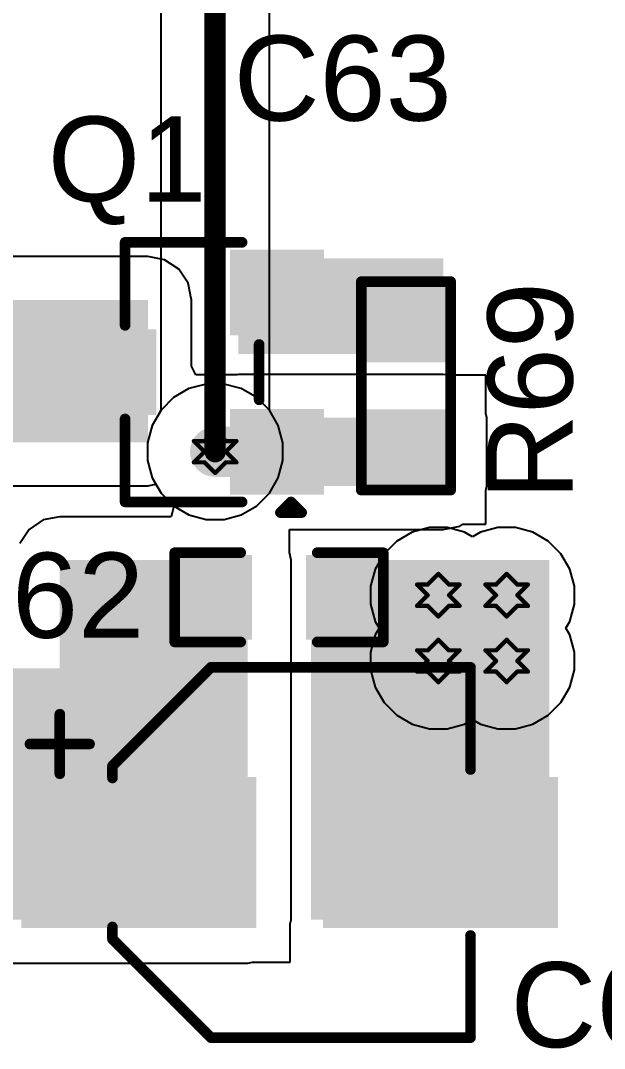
# Model space of a CAD drawing. Header units: inches. Extents: x -3 to 5437, y -3 to 5435.
# Drawn here: x 12.49 to 19.45, y 53.72 to 65.99 of the extents above; entities that cross this region are included whole.
import ezdxf

# ---------------------------------------------------------------- set-up
doc = ezdxf.new("R2010")
doc.units = ezdxf.units.IN
for name, color, linetype in [('Bottom Layer', 5, 'Continuous'), ('Drill Drawing', 1, 'Continuous'), ('GND', 16, 'Continuous'), ('PWR', 76, 'Continuous'), ('Top Layer', 1, 'Continuous'), ('Top Overlay', 2, 'Continuous'), ('Top Paste', 8, 'Continuous'), ('Top Solder', 216, 'Continuous'), ('Via Holes', 16, 'Continuous')]:
    doc.layers.add(name, color=color, linetype=linetype)
doc.styles.add('Arial', font='', dxfattribs={"height": 0.2})
doc.styles.get('Arial').set_extended_font_data('Arial')

# ---------------------------------------------------------------- blocks, each defined once
blk = doc.blocks.new('____23_41')
at = {"layer": 'Top Layer'}
for points in [[(-0.41, 1.46), (0.41, 1.46), (0.41, 0.54), (-0.41, 0.54)], [(-1.36, -0.54), (-0.54, -0.54), (-0.54, -1.46), (-1.36, -1.46)], [(0.54, -0.54), (1.36, -0.54), (1.36, -1.46), (0.54, -1.46)]]:
    blk.add_hatch(color=1, dxfattribs=at).paths.add_polyline_path(points)
at = {"layer": 'Top Paste'}
for points in [[(-0.41, 1.46), (0.41, 1.46), (0.41, 0.54), (-0.41, 0.54)], [(-1.36, -0.54), (-0.54, -0.54), (-0.54, -1.46), (-1.36, -1.46)], [(0.54, -0.54), (1.36, -0.54), (1.36, -1.46), (0.54, -1.46)]]:
    blk.add_hatch(color=8, dxfattribs=at).paths.add_polyline_path(points)
at = {"layer": 'Top Solder'}
for points in [[(-0.512, 1.562), (0.512, 1.562), (0.512, 0.438), (-0.512, 0.438)], [(-1.462, -0.438), (-0.438, -0.438), (-0.438, -1.562), (-1.462, -1.562)], [(0.438, -0.438), (1.462, -0.438), (1.462, -1.562), (0.438, -1.562)]]:
    blk.add_hatch(color=216, dxfattribs=at).paths.add_polyline_path(points)
at = {"layer": 'Top Overlay'}
for points in [[(-1.549, 0.813, 0.127, 0.127, 0), (-1.549, -0.584, 0.127, 0.127, 0)], [(-1.549, 0.813, 0.127, 0.127, 0), (-0.559, 0.813, 0.127, 0.127, 0)], [(0.559, 0.813, 0.127, 0.127, 0), (1.549, 0.813, 0.127, 0.127, 0)], [(1.549, 0.813, 0.127, 0.127, 0), (1.549, -0.584, 0.127, 0.127, 0)], [(-0.33, -0.787, 0.127, 0.127, 0), (0.33, -0.787, 0.127, 0.127, 0)], [(-1.676, -1.041, 0.127, 0.127, 0), (-1.549, -1.168, 0.127, 0.127, 0)], [(-1.676, -1.041, 0.127, 0.127, 0), (-1.676, -1.295, 0.127, 0.127, 0)], [(-1.549, -1.168, 0.127, 0.127, 0), (-1.676, -1.295, 0.127, 0.127, 0)]]:
    blk.add_lwpolyline(points, format="xyseb", dxfattribs=at)
for points in [[(-1.581, 0.813, 0.0635, 0.0635, 1), (-1.518, 0.813, 0.0635, 0.0635, 1)], [(-1.581, 0.813, 0.0635, 0.0635, 1), (-1.518, 0.813, 0.0635, 0.0635, 1)], [(-0.591, 0.813, 0.0635, 0.0635, 1), (-0.527, 0.813, 0.0635, 0.0635, 1)], [(0.527, 0.813, 0.0635, 0.0635, 1), (0.591, 0.813, 0.0635, 0.0635, 1)], [(1.518, 0.813, 0.0635, 0.0635, 1), (1.581, 0.813, 0.0635, 0.0635, 1)], [(1.518, 0.813, 0.0635, 0.0635, 1), (1.581, 0.813, 0.0635, 0.0635, 1)], [(-1.581, -0.584, 0.0635, 0.0635, 1), (-1.518, -0.584, 0.0635, 0.0635, 1)], [(1.518, -0.584, 0.0635, 0.0635, 1), (1.581, -0.584, 0.0635, 0.0635, 1)], [(-0.362, -0.787, 0.0635, 0.0635, 1), (-0.298, -0.787, 0.0635, 0.0635, 1)], [(0.298, -0.787, 0.0635, 0.0635, 1), (0.362, -0.787, 0.0635, 0.0635, 1)], [(-1.708, -1.041, 0.0635, 0.0635, 1), (-1.645, -1.041, 0.0635, 0.0635, 1)], [(-1.708, -1.041, 0.0635, 0.0635, 1), (-1.645, -1.041, 0.0635, 0.0635, 1)], [(-1.581, -1.168, 0.0635, 0.0635, 1), (-1.518, -1.168, 0.0635, 0.0635, 1)], [(-1.581, -1.168, 0.0635, 0.0635, 1), (-1.518, -1.168, 0.0635, 0.0635, 1)], [(-1.708, -1.295, 0.0635, 0.0635, 1), (-1.645, -1.295, 0.0635, 0.0635, 1)], [(-1.708, -1.295, 0.0635, 0.0635, 1), (-1.645, -1.295, 0.0635, 0.0635, 1)]]:
    blk.add_lwpolyline(points, format="xyseb", close=True, dxfattribs=at)
blk = doc.blocks.new('RES_0603_136')
at = {"layer": 'Top Layer'}
for points in [[(-0.381, 0.4445), (-0.381, -0.4445), (-1.143, -0.4445), (-1.143, 0.4445)], [(1.143, 0.4445), (1.143, -0.4445), (0.381, -0.4445), (0.381, 0.4445)]]:
    blk.add_hatch(color=1, dxfattribs=at).paths.add_polyline_path(points)
at = {"layer": 'Top Paste'}
for points in [[(-0.381, 0.4445), (-0.381, -0.4445), (-1.143, -0.4445), (-1.143, 0.4445)], [(1.143, 0.4445), (1.143, -0.4445), (0.381, -0.4445), (0.381, 0.4445)]]:
    blk.add_hatch(color=8, dxfattribs=at).paths.add_polyline_path(points)
at = {"layer": 'Top Solder'}
for points in [[(-0.2794, 0.5461), (-0.2794, -0.5461), (-1.2446, -0.5461), (-1.2446, 0.5461)], [(1.2446, 0.5461), (1.2446, -0.5461), (0.2794, -0.5461), (0.2794, 0.5461)]]:
    blk.add_hatch(color=216, dxfattribs=at).paths.add_polyline_path(points)
at = {"layer": 'Top Overlay'}
for points in [[(-1.2446, 0.5334, 0.127, 0.127, 0), (1.2446, 0.5334, 0.127, 0.127, 0)], [(-1.2446, 0.5334, 0.127, 0.127, 0), (-1.2446, -0.5334, 0.127, 0.127, 0)], [(1.2446, 0.5334, 0.127, 0.127, 0), (1.2446, -0.5334, 0.127, 0.127, 0)], [(-1.2446, -0.5334, 0.127, 0.127, 0), (1.2446, -0.5334, 0.127, 0.127, 0)]]:
    blk.add_lwpolyline(points, format="xyseb", dxfattribs=at)
for points in [[(-1.27635, 0.5334, 0.0635, 0.0635, 1), (-1.21285, 0.5334, 0.0635, 0.0635, 1)], [(-1.27635, 0.5334, 0.0635, 0.0635, 1), (-1.21285, 0.5334, 0.0635, 0.0635, 1)], [(1.21285, 0.5334, 0.0635, 0.0635, 1), (1.27635, 0.5334, 0.0635, 0.0635, 1)], [(1.21285, 0.5334, 0.0635, 0.0635, 1), (1.27635, 0.5334, 0.0635, 0.0635, 1)], [(-1.27635, -0.5334, 0.0635, 0.0635, 1), (-1.21285, -0.5334, 0.0635, 0.0635, 1)], [(-1.27635, -0.5334, 0.0635, 0.0635, 1), (-1.21285, -0.5334, 0.0635, 0.0635, 1)], [(1.21285, -0.5334, 0.0635, 0.0635, 1), (1.27635, -0.5334, 0.0635, 0.0635, 1)], [(1.21285, -0.5334, 0.0635, 0.0635, 1), (1.27635, -0.5334, 0.0635, 0.0635, 1)]]:
    blk.add_lwpolyline(points, format="xyseb", close=True, dxfattribs=at)
blk = doc.blocks.new('C__0603_141')
at = {"layer": 'Top Layer'}
for points in [[(-0.381, 0.445), (-0.381, -0.445), (-1.143, -0.445), (-1.143, 0.445)], [(1.143, 0.445), (1.143, -0.445), (0.381, -0.445), (0.381, 0.445)]]:
    blk.add_hatch(color=1, dxfattribs=at).paths.add_polyline_path(points)
at = {"layer": 'Top Paste'}
for points in [[(-0.381, 0.445), (-0.381, -0.445), (-1.143, -0.445), (-1.143, 0.445)], [(1.143, 0.445), (1.143, -0.445), (0.381, -0.445), (0.381, 0.445)]]:
    blk.add_hatch(color=8, dxfattribs=at).paths.add_polyline_path(points)
at = {"layer": 'Top Solder'}
for points in [[(-0.321, 0.504), (-0.321, -0.504), (-1.203, -0.504), (-1.203, 0.504)], [(1.203, 0.504), (1.203, -0.504), (0.321, -0.504), (0.321, 0.504)]]:
    blk.add_hatch(color=216, dxfattribs=at).paths.add_polyline_path(points)
at = {"layer": 'Top Overlay'}
for points in [[(-1.245, -0.533, 0.127, 0.127, 0), (-1.245, 0.533, 0.127, 0.127, 0)], [(-1.245, 0.533, 0.127, 0.127, 0), (-0.457, 0.533, 0.127, 0.127, 0)], [(0.457, 0.533, 0.127, 0.127, 0), (1.245, 0.533, 0.127, 0.127, 0)], [(1.245, -0.533, 0.127, 0.127, 0), (1.245, 0.533, 0.127, 0.127, 0)], [(-1.245, -0.533, 0.127, 0.127, 0), (-0.457, -0.533, 0.127, 0.127, 0)], [(0.457, -0.533, 0.127, 0.127, 0), (1.245, -0.533, 0.127, 0.127, 0)]]:
    blk.add_lwpolyline(points, format="xyseb", dxfattribs=at)
for points in [[(-1.276, 0.533, 0.0635, 0.0635, 1), (-1.213, 0.533, 0.0635, 0.0635, 1)], [(-1.276, 0.533, 0.0635, 0.0635, 1), (-1.213, 0.533, 0.0635, 0.0635, 1)], [(-0.489, 0.533, 0.0635, 0.0635, 1), (-0.425, 0.533, 0.0635, 0.0635, 1)], [(0.425, 0.533, 0.0635, 0.0635, 1), (0.489, 0.533, 0.0635, 0.0635, 1)], [(1.213, 0.533, 0.0635, 0.0635, 1), (1.276, 0.533, 0.0635, 0.0635, 1)], [(1.213, 0.533, 0.0635, 0.0635, 1), (1.276, 0.533, 0.0635, 0.0635, 1)], [(-1.276, -0.533, 0.0635, 0.0635, 1), (-1.213, -0.533, 0.0635, 0.0635, 1)], [(-1.276, -0.533, 0.0635, 0.0635, 1), (-1.213, -0.533, 0.0635, 0.0635, 1)], [(-0.489, -0.533, 0.0635, 0.0635, 1), (-0.425, -0.533, 0.0635, 0.0635, 1)], [(0.425, -0.533, 0.0635, 0.0635, 1), (0.489, -0.533, 0.0635, 0.0635, 1)], [(1.213, -0.533, 0.0635, 0.0635, 1), (1.276, -0.533, 0.0635, 0.0635, 1)], [(1.213, -0.533, 0.0635, 0.0635, 1), (1.276, -0.533, 0.0635, 0.0635, 1)]]:
    blk.add_lwpolyline(points, format="xyseb", close=True, dxfattribs=at)
blk = doc.blocks.new('RVT1E100M0405__397')
at = {"layer": 'Top Layer'}
for points in [[(-3.1, 0.8), (-0.5, 0.8), (-0.5, -0.8), (-3.1, -0.8)], [(0.5, 0.8), (3.1, 0.8), (3.1, -0.8), (0.5, -0.8)]]:
    blk.add_hatch(color=1, dxfattribs=at).paths.add_polyline_path(points)
at = {"layer": 'Top Paste'}
for points in [[(-3.1, 0.8), (-0.5, 0.8), (-0.5, -0.8), (-3.1, -0.8)], [(0.5, 0.8), (3.1, 0.8), (3.1, -0.8), (0.5, -0.8)]]:
    blk.add_hatch(color=8, dxfattribs=at).paths.add_polyline_path(points)
at = {"layer": 'Top Solder'}
for points in [[(-3.202, 0.902), (-0.398, 0.902), (-0.398, -0.902), (-3.202, -0.902)], [(0.398, 0.902), (3.202, 0.902), (3.202, -0.902), (0.398, -0.902)]]:
    blk.add_hatch(color=216, dxfattribs=at).paths.add_polyline_path(points)
at = {"layer": 'Top Overlay'}
for points in [[(-2.115, 1.035, 0.127, 0.127, 0), (-0.94, 2.21, 0.127, 0.127, 0)], [(-0.94, 2.21, 0.127, 0.127, 0), (2.159, 2.21, 0.127, 0.127, 0)], [(2.159, 0.991, 0.127, 0.127, 0), (2.159, 2.21, 0.127, 0.127, 0)], [(-2.743, 0.94, 0.127, 0.127, 0), (-2.743, 1.651, 0.127, 0.127, 0)], [(-3.099, 1.295, 0.127, 0.127, 0), (-2.388, 1.295, 0.127, 0.127, 0)], [(-2.115, 0.889, 0.127, 0.127, 0), (-2.115, 1.035, 0.127, 0.127, 0)], [(-2.115, -1.035, 0.127, 0.127, 0), (-2.115, -0.889, 0.127, 0.127, 0)], [(-2.115, -1.035, 0.127, 0.127, 0), (-0.94, -2.21, 0.127, 0.127, 0)], [(2.159, -2.21, 0.127, 0.127, 0), (2.159, -0.991, 0.127, 0.127, 0)], [(-0.94, -2.21, 0.127, 0.127, 0), (2.159, -2.21, 0.127, 0.127, 0)]]:
    blk.add_lwpolyline(points, format="xyseb", dxfattribs=at)
for points in [[(-0.972, 2.21, 0.0635, 0.0635, 1), (-0.908, 2.21, 0.0635, 0.0635, 1)], [(-0.972, 2.21, 0.0635, 0.0635, 1), (-0.908, 2.21, 0.0635, 0.0635, 1)], [(2.127, 2.21, 0.0635, 0.0635, 1), (2.191, 2.21, 0.0635, 0.0635, 1)], [(2.127, 2.21, 0.0635, 0.0635, 1), (2.191, 2.21, 0.0635, 0.0635, 1)], [(-2.775, 1.651, 0.0635, 0.0635, 1), (-2.711, 1.651, 0.0635, 0.0635, 1)], [(-3.131, 1.295, 0.0635, 0.0635, 1), (-3.067, 1.295, 0.0635, 0.0635, 1)], [(-2.419, 1.295, 0.0635, 0.0635, 1), (-2.356, 1.295, 0.0635, 0.0635, 1)], [(-2.775, 0.94, 0.0635, 0.0635, 1), (-2.711, 0.94, 0.0635, 0.0635, 1)], [(-2.146, 1.035, 0.0635, 0.0635, 1), (-2.083, 1.035, 0.0635, 0.0635, 1)], [(-2.146, 1.035, 0.0635, 0.0635, 1), (-2.083, 1.035, 0.0635, 0.0635, 1)], [(2.127, 0.991, 0.0635, 0.0635, 1), (2.191, 0.991, 0.0635, 0.0635, 1)], [(-2.146, 0.889, 0.0635, 0.0635, 1), (-2.083, 0.889, 0.0635, 0.0635, 1)], [(-2.146, -0.889, 0.0635, 0.0635, 1), (-2.083, -0.889, 0.0635, 0.0635, 1)], [(-2.146, -1.035, 0.0635, 0.0635, 1), (-2.083, -1.035, 0.0635, 0.0635, 1)], [(-2.146, -1.035, 0.0635, 0.0635, 1), (-2.083, -1.035, 0.0635, 0.0635, 1)], [(2.127, -0.991, 0.0635, 0.0635, 1), (2.191, -0.991, 0.0635, 0.0635, 1)], [(-0.972, -2.21, 0.0635, 0.0635, 1), (-0.908, -2.21, 0.0635, 0.0635, 1)], [(-0.972, -2.21, 0.0635, 0.0635, 1), (-0.908, -2.21, 0.0635, 0.0635, 1)], [(2.127, -2.21, 0.0635, 0.0635, 1), (2.191, -2.21, 0.0635, 0.0635, 1)], [(2.127, -2.21, 0.0635, 0.0635, 1), (2.191, -2.21, 0.0635, 0.0635, 1)]]:
    blk.add_lwpolyline(points, format="xyseb", close=True, dxfattribs=at)

msp = doc.modelspace()

# ---------------------------------------------------------------- hatches: boundary and pattern name
at = {"layer": 'Bottom Layer'}
h = msp.add_hatch(color=5, dxfattribs=at)
edge = h.paths.add_edge_path()
edge.add_arc((14.808, 60.844), 0.3, 0, 360)
h = msp.add_hatch(color=5, dxfattribs=at)
edge = h.paths.add_edge_path()
edge.add_arc((17.472, 59.131), 0.3, 0, 360)
h = msp.add_hatch(color=5, dxfattribs=at)
edge = h.paths.add_edge_path()
edge.add_arc((18.288, 59.131), 0.3, 0, 360)
h = msp.add_hatch(color=5, dxfattribs=at)
edge = h.paths.add_edge_path()
edge.add_arc((17.472, 58.346), 0.3, 0, 360)
h = msp.add_hatch(color=5, dxfattribs=at)
edge = h.paths.add_edge_path()
edge.add_arc((18.288, 58.346), 0.3, 0, 360)
at = {"layer": 'GND'}
h = msp.add_hatch(color=16, dxfattribs=at)
edge = h.paths.add_edge_path()
edge.add_arc((14.808, 60.844), 0.3, 0, 360)
h = msp.add_hatch(color=16, dxfattribs=at)
edge = h.paths.add_edge_path()
edge.add_arc((17.472, 59.131), 0.3, 0, 360)
h = msp.add_hatch(color=16, dxfattribs=at)
edge = h.paths.add_edge_path()
edge.add_arc((18.288, 59.131), 0.3, 0, 360)
h = msp.add_hatch(color=16, dxfattribs=at)
edge = h.paths.add_edge_path()
edge.add_arc((17.472, 58.346), 0.3, 0, 360)
h = msp.add_hatch(color=16, dxfattribs=at)
edge = h.paths.add_edge_path()
edge.add_arc((18.288, 58.346), 0.3, 0, 360)
at = {"layer": 'PWR'}
h = msp.add_hatch(color=76, dxfattribs=at)
edge = h.paths.add_edge_path()
edge.add_arc((14.808, 60.844), 0.3, 0, 360)
h = msp.add_hatch(color=76, dxfattribs=at)
edge = h.paths.add_edge_path()
edge.add_arc((17.472, 59.131), 0.3, 0, 360)
h = msp.add_hatch(color=76, dxfattribs=at)
edge = h.paths.add_edge_path()
edge.add_arc((18.288, 59.131), 0.3, 0, 360)
h = msp.add_hatch(color=76, dxfattribs=at)
edge = h.paths.add_edge_path()
edge.add_arc((17.472, 58.346), 0.3, 0, 360)
h = msp.add_hatch(color=76, dxfattribs=at)
edge = h.paths.add_edge_path()
edge.add_arc((18.288, 58.346), 0.3, 0, 360)
at = {"layer": 'Top Layer'}
for points in [[(15.086, 62.011), (17.531, 62.011), (17.531, 63.154), (15.086, 63.154)], [(8.14, 60.955), (14.006, 60.955), (14.006, 62.657), (8.14, 62.657)], [(15.086, 60.434), (17.531, 60.434), (17.531, 61.249), (15.086, 61.249)], [(14.808, 60.544), (15.546, 60.544), (15.546, 61.144), (14.808, 61.144)], [(12.954, 56.758), (15.197, 56.758), (15.197, 59.55), (12.954, 59.55)], [(15.951, 55.26), (18.797, 55.26), (18.797, 59.55), (15.951, 59.55)], [(7.591, 55.258), (15.197, 55.258), (15.197, 58.258), (7.591, 58.258)]]:
    msp.add_hatch(color=1, dxfattribs=at).paths.add_polyline_path(points)
h = msp.add_hatch(color=1, dxfattribs=at)
edge = h.paths.add_edge_path()
edge.add_arc((14.808, 60.844), 0.3, 0, 360)
h = msp.add_hatch(color=1, dxfattribs=at)
edge = h.paths.add_edge_path()
edge.add_arc((17.472, 59.131), 0.3, 0, 360)
h = msp.add_hatch(color=1, dxfattribs=at)
edge = h.paths.add_edge_path()
edge.add_arc((18.288, 59.131), 0.3, 0, 360)
h = msp.add_hatch(color=1, dxfattribs=at)
edge = h.paths.add_edge_path()
edge.add_arc((17.472, 58.346), 0.3, 0, 360)
h = msp.add_hatch(color=1, dxfattribs=at)
edge = h.paths.add_edge_path()
edge.add_arc((18.288, 58.346), 0.3, 0, 360)
at = {"layer": 'Via Holes'}
h = msp.add_hatch(color=7, dxfattribs=at)
edge = h.paths.add_edge_path()
edge.add_arc((14.808, 60.844), 0.15, 0, 360)
h = msp.add_hatch(color=7, dxfattribs=at)
edge = h.paths.add_edge_path()
edge.add_arc((17.472, 59.131), 0.15, 0, 360)
h = msp.add_hatch(color=7, dxfattribs=at)
edge = h.paths.add_edge_path()
edge.add_arc((18.288, 59.131), 0.15, 0, 360)
h = msp.add_hatch(color=7, dxfattribs=at)
edge = h.paths.add_edge_path()
edge.add_arc((17.472, 58.346), 0.15, 0, 360)
h = msp.add_hatch(color=7, dxfattribs=at)
edge = h.paths.add_edge_path()
edge.add_arc((18.288, 58.346), 0.15, 0, 360)

# ---------------------------------------------------------------- linework, layer by layer
at = {"layer": 'Bottom Layer'}
for p, q in [((14.161, 72.084), (14.161, 61.339)), ((15.456, 61.339), (15.456, 71.816)), ((14.161, 61.339), (14.055, 61.156)), ((15.561, 61.156), (15.456, 61.339)), ((14.055, 61.156), (14, 60.951)), ((15.616, 60.951), (15.561, 61.156)), ((14, 60.951), (14, 60.738)), ((15.616, 60.738), (15.616, 60.951)), ((14, 60.738), (14.055, 60.532)), ((15.561, 60.532), (15.616, 60.738)), ((14.055, 60.532), (14.162, 60.348)), ((15.455, 60.348), (15.561, 60.532)), ((14.162, 60.348), (14.312, 60.198)), ((15.304, 60.198), (15.455, 60.348)), ((14.312, 60.198), (14.496, 60.091)), ((15.12, 60.091), (15.304, 60.198)), ((14.496, 60.091), (14.702, 60.036)), ((14.702, 60.036), (14.915, 60.036)), ((14.915, 60.036), (15.12, 60.091))]:
    msp.add_line(p, q, dxfattribs=at)
msp.add_lwpolyline([(14.808, 60.844, 0.254, 0.254, 0), (14.808, 72.084, 0.254, 0.254, 0)], format="xyseb", dxfattribs=at)
msp.add_lwpolyline([(14.745, 60.844, 0.127, 0.127, 1), (14.872, 60.844, 0.127, 0.127, 1)], format="xyseb", close=True, dxfattribs=at)
at = {"layer": 'Drill Drawing'}
for points in [[(14.681, 60.971, 0.0508, 0.0508, 0), (14.808, 61.098, 0.0508, 0.0508, 0)], [(14.808, 61.098, 0.0508, 0.0508, 0), (14.935, 60.971, 0.0508, 0.0508, 0)], [(14.554, 60.971, 0.0508, 0.0508, 0), (14.681, 60.844, 0.0508, 0.0508, 0)], [(14.554, 60.971, 0.0508, 0.0508, 0), (14.681, 60.971, 0.0508, 0.0508, 0)], [(14.935, 60.971, 0.0508, 0.0508, 0), (15.062, 60.971, 0.0508, 0.0508, 0)], [(14.935, 60.844, 0.0508, 0.0508, 0), (15.062, 60.971, 0.0508, 0.0508, 0)], [(14.554, 60.717, 0.0508, 0.0508, 0), (14.681, 60.844, 0.0508, 0.0508, 0)], [(14.935, 60.844, 0.0508, 0.0508, 0), (15.062, 60.717, 0.0508, 0.0508, 0)], [(14.554, 60.717, 0.0508, 0.0508, 0), (14.681, 60.717, 0.0508, 0.0508, 0)], [(14.681, 60.717, 0.0508, 0.0508, 0), (14.808, 60.59, 0.0508, 0.0508, 0)], [(14.808, 60.59, 0.0508, 0.0508, 0), (14.935, 60.717, 0.0508, 0.0508, 0)], [(14.935, 60.717, 0.0508, 0.0508, 0), (15.062, 60.717, 0.0508, 0.0508, 0)], [(17.345, 59.258, 0.0508, 0.0508, 0), (17.472, 59.385, 0.0508, 0.0508, 0)], [(17.472, 59.385, 0.0508, 0.0508, 0), (17.599, 59.258, 0.0508, 0.0508, 0)], [(18.161, 59.258, 0.0508, 0.0508, 0), (18.288, 59.385, 0.0508, 0.0508, 0)], [(18.288, 59.385, 0.0508, 0.0508, 0), (18.415, 59.258, 0.0508, 0.0508, 0)], [(17.218, 59.258, 0.0508, 0.0508, 0), (17.345, 59.131, 0.0508, 0.0508, 0)], [(17.218, 59.258, 0.0508, 0.0508, 0), (17.345, 59.258, 0.0508, 0.0508, 0)], [(17.599, 59.258, 0.0508, 0.0508, 0), (17.726, 59.258, 0.0508, 0.0508, 0)], [(17.599, 59.131, 0.0508, 0.0508, 0), (17.726, 59.258, 0.0508, 0.0508, 0)], [(18.034, 59.258, 0.0508, 0.0508, 0), (18.161, 59.131, 0.0508, 0.0508, 0)], [(18.034, 59.258, 0.0508, 0.0508, 0), (18.161, 59.258, 0.0508, 0.0508, 0)], [(18.415, 59.258, 0.0508, 0.0508, 0), (18.542, 59.258, 0.0508, 0.0508, 0)], [(18.415, 59.131, 0.0508, 0.0508, 0), (18.542, 59.258, 0.0508, 0.0508, 0)], [(17.218, 59.004, 0.0508, 0.0508, 0), (17.345, 59.131, 0.0508, 0.0508, 0)], [(17.599, 59.131, 0.0508, 0.0508, 0), (17.726, 59.004, 0.0508, 0.0508, 0)], [(18.034, 59.004, 0.0508, 0.0508, 0), (18.161, 59.131, 0.0508, 0.0508, 0)], [(18.415, 59.131, 0.0508, 0.0508, 0), (18.542, 59.004, 0.0508, 0.0508, 0)], [(17.218, 59.004, 0.0508, 0.0508, 0), (17.345, 59.004, 0.0508, 0.0508, 0)], [(17.345, 59.004, 0.0508, 0.0508, 0), (17.472, 58.877, 0.0508, 0.0508, 0)], [(17.472, 58.877, 0.0508, 0.0508, 0), (17.599, 59.004, 0.0508, 0.0508, 0)], [(17.599, 59.004, 0.0508, 0.0508, 0), (17.726, 59.004, 0.0508, 0.0508, 0)], [(18.034, 59.004, 0.0508, 0.0508, 0), (18.161, 59.004, 0.0508, 0.0508, 0)], [(18.161, 59.004, 0.0508, 0.0508, 0), (18.288, 58.877, 0.0508, 0.0508, 0)], [(18.288, 58.877, 0.0508, 0.0508, 0), (18.415, 59.004, 0.0508, 0.0508, 0)], [(18.415, 59.004, 0.0508, 0.0508, 0), (18.542, 59.004, 0.0508, 0.0508, 0)], [(17.345, 58.473, 0.0508, 0.0508, 0), (17.472, 58.6, 0.0508, 0.0508, 0)], [(17.472, 58.6, 0.0508, 0.0508, 0), (17.599, 58.473, 0.0508, 0.0508, 0)], [(18.161, 58.473, 0.0508, 0.0508, 0), (18.288, 58.6, 0.0508, 0.0508, 0)], [(18.288, 58.6, 0.0508, 0.0508, 0), (18.415, 58.473, 0.0508, 0.0508, 0)], [(17.218, 58.473, 0.0508, 0.0508, 0), (17.345, 58.346, 0.0508, 0.0508, 0)], [(17.218, 58.473, 0.0508, 0.0508, 0), (17.345, 58.473, 0.0508, 0.0508, 0)], [(17.599, 58.473, 0.0508, 0.0508, 0), (17.726, 58.473, 0.0508, 0.0508, 0)], [(17.599, 58.346, 0.0508, 0.0508, 0), (17.726, 58.473, 0.0508, 0.0508, 0)], [(18.034, 58.473, 0.0508, 0.0508, 0), (18.161, 58.346, 0.0508, 0.0508, 0)], [(18.034, 58.473, 0.0508, 0.0508, 0), (18.161, 58.473, 0.0508, 0.0508, 0)], [(18.415, 58.473, 0.0508, 0.0508, 0), (18.542, 58.473, 0.0508, 0.0508, 0)], [(18.415, 58.346, 0.0508, 0.0508, 0), (18.542, 58.473, 0.0508, 0.0508, 0)], [(17.218, 58.219, 0.0508, 0.0508, 0), (17.345, 58.346, 0.0508, 0.0508, 0)], [(17.599, 58.346, 0.0508, 0.0508, 0), (17.726, 58.219, 0.0508, 0.0508, 0)], [(18.034, 58.219, 0.0508, 0.0508, 0), (18.161, 58.346, 0.0508, 0.0508, 0)], [(18.415, 58.346, 0.0508, 0.0508, 0), (18.542, 58.219, 0.0508, 0.0508, 0)], [(17.218, 58.219, 0.0508, 0.0508, 0), (17.345, 58.219, 0.0508, 0.0508, 0)], [(17.345, 58.219, 0.0508, 0.0508, 0), (17.472, 58.092, 0.0508, 0.0508, 0)], [(17.472, 58.092, 0.0508, 0.0508, 0), (17.599, 58.219, 0.0508, 0.0508, 0)], [(17.599, 58.219, 0.0508, 0.0508, 0), (17.726, 58.219, 0.0508, 0.0508, 0)], [(18.034, 58.219, 0.0508, 0.0508, 0), (18.161, 58.219, 0.0508, 0.0508, 0)], [(18.161, 58.219, 0.0508, 0.0508, 0), (18.288, 58.092, 0.0508, 0.0508, 0)], [(18.288, 58.092, 0.0508, 0.0508, 0), (18.415, 58.219, 0.0508, 0.0508, 0)], [(18.415, 58.219, 0.0508, 0.0508, 0), (18.542, 58.219, 0.0508, 0.0508, 0)]]:
    msp.add_lwpolyline(points, format="xyseb", dxfattribs=at)
for points in [[(14.796, 61.098, 0.0254, 0.0254, 1), (14.821, 61.098, 0.0254, 0.0254, 1)], [(14.796, 61.098, 0.0254, 0.0254, 1), (14.821, 61.098, 0.0254, 0.0254, 1)], [(14.541, 60.971, 0.0254, 0.0254, 1), (14.567, 60.971, 0.0254, 0.0254, 1)], [(14.541, 60.971, 0.0254, 0.0254, 1), (14.567, 60.971, 0.0254, 0.0254, 1)], [(14.668, 60.971, 0.0254, 0.0254, 1), (14.694, 60.971, 0.0254, 0.0254, 1)], [(14.668, 60.971, 0.0254, 0.0254, 1), (14.694, 60.971, 0.0254, 0.0254, 1)], [(14.922, 60.971, 0.0254, 0.0254, 1), (14.948, 60.971, 0.0254, 0.0254, 1)], [(14.922, 60.971, 0.0254, 0.0254, 1), (14.948, 60.971, 0.0254, 0.0254, 1)], [(15.05, 60.971, 0.0254, 0.0254, 1), (15.075, 60.971, 0.0254, 0.0254, 1)], [(15.05, 60.971, 0.0254, 0.0254, 1), (15.075, 60.971, 0.0254, 0.0254, 1)], [(14.668, 60.844, 0.0254, 0.0254, 1), (14.694, 60.844, 0.0254, 0.0254, 1)], [(14.668, 60.844, 0.0254, 0.0254, 1), (14.694, 60.844, 0.0254, 0.0254, 1)], [(14.922, 60.844, 0.0254, 0.0254, 1), (14.948, 60.844, 0.0254, 0.0254, 1)], [(14.922, 60.844, 0.0254, 0.0254, 1), (14.948, 60.844, 0.0254, 0.0254, 1)], [(14.541, 60.717, 0.0254, 0.0254, 1), (14.567, 60.717, 0.0254, 0.0254, 1)], [(14.541, 60.717, 0.0254, 0.0254, 1), (14.567, 60.717, 0.0254, 0.0254, 1)], [(14.668, 60.717, 0.0254, 0.0254, 1), (14.694, 60.717, 0.0254, 0.0254, 1)], [(14.668, 60.717, 0.0254, 0.0254, 1), (14.694, 60.717, 0.0254, 0.0254, 1)], [(14.922, 60.717, 0.0254, 0.0254, 1), (14.948, 60.717, 0.0254, 0.0254, 1)], [(14.922, 60.717, 0.0254, 0.0254, 1), (14.948, 60.717, 0.0254, 0.0254, 1)], [(15.05, 60.717, 0.0254, 0.0254, 1), (15.075, 60.717, 0.0254, 0.0254, 1)], [(15.05, 60.717, 0.0254, 0.0254, 1), (15.075, 60.717, 0.0254, 0.0254, 1)], [(14.796, 60.59, 0.0254, 0.0254, 1), (14.821, 60.59, 0.0254, 0.0254, 1)], [(14.796, 60.59, 0.0254, 0.0254, 1), (14.821, 60.59, 0.0254, 0.0254, 1)], [(17.459, 59.385, 0.0254, 0.0254, 1), (17.485, 59.385, 0.0254, 0.0254, 1)], [(17.459, 59.385, 0.0254, 0.0254, 1), (17.485, 59.385, 0.0254, 0.0254, 1)], [(18.275, 59.385, 0.0254, 0.0254, 1), (18.301, 59.385, 0.0254, 0.0254, 1)], [(18.275, 59.385, 0.0254, 0.0254, 1), (18.301, 59.385, 0.0254, 0.0254, 1)], [(17.205, 59.258, 0.0254, 0.0254, 1), (17.231, 59.258, 0.0254, 0.0254, 1)], [(17.205, 59.258, 0.0254, 0.0254, 1), (17.231, 59.258, 0.0254, 0.0254, 1)], [(17.332, 59.258, 0.0254, 0.0254, 1), (17.358, 59.258, 0.0254, 0.0254, 1)], [(17.332, 59.258, 0.0254, 0.0254, 1), (17.358, 59.258, 0.0254, 0.0254, 1)], [(17.586, 59.258, 0.0254, 0.0254, 1), (17.612, 59.258, 0.0254, 0.0254, 1)], [(17.586, 59.258, 0.0254, 0.0254, 1), (17.612, 59.258, 0.0254, 0.0254, 1)], [(17.713, 59.258, 0.0254, 0.0254, 1), (17.739, 59.258, 0.0254, 0.0254, 1)], [(17.713, 59.258, 0.0254, 0.0254, 1), (17.739, 59.258, 0.0254, 0.0254, 1)], [(18.021, 59.258, 0.0254, 0.0254, 1), (18.047, 59.258, 0.0254, 0.0254, 1)], [(18.021, 59.258, 0.0254, 0.0254, 1), (18.047, 59.258, 0.0254, 0.0254, 1)], [(18.148, 59.258, 0.0254, 0.0254, 1), (18.174, 59.258, 0.0254, 0.0254, 1)], [(18.148, 59.258, 0.0254, 0.0254, 1), (18.174, 59.258, 0.0254, 0.0254, 1)], [(18.402, 59.258, 0.0254, 0.0254, 1), (18.428, 59.258, 0.0254, 0.0254, 1)], [(18.402, 59.258, 0.0254, 0.0254, 1), (18.428, 59.258, 0.0254, 0.0254, 1)], [(18.529, 59.258, 0.0254, 0.0254, 1), (18.555, 59.258, 0.0254, 0.0254, 1)], [(18.529, 59.258, 0.0254, 0.0254, 1), (18.555, 59.258, 0.0254, 0.0254, 1)], [(17.332, 59.131, 0.0254, 0.0254, 1), (17.358, 59.131, 0.0254, 0.0254, 1)], [(17.332, 59.131, 0.0254, 0.0254, 1), (17.358, 59.131, 0.0254, 0.0254, 1)], [(17.586, 59.131, 0.0254, 0.0254, 1), (17.612, 59.131, 0.0254, 0.0254, 1)], [(17.586, 59.131, 0.0254, 0.0254, 1), (17.612, 59.131, 0.0254, 0.0254, 1)], [(18.148, 59.131, 0.0254, 0.0254, 1), (18.174, 59.131, 0.0254, 0.0254, 1)], [(18.148, 59.131, 0.0254, 0.0254, 1), (18.174, 59.131, 0.0254, 0.0254, 1)], [(18.402, 59.131, 0.0254, 0.0254, 1), (18.428, 59.131, 0.0254, 0.0254, 1)], [(18.402, 59.131, 0.0254, 0.0254, 1), (18.428, 59.131, 0.0254, 0.0254, 1)], [(17.205, 59.004, 0.0254, 0.0254, 1), (17.231, 59.004, 0.0254, 0.0254, 1)], [(17.205, 59.004, 0.0254, 0.0254, 1), (17.231, 59.004, 0.0254, 0.0254, 1)], [(17.332, 59.004, 0.0254, 0.0254, 1), (17.358, 59.004, 0.0254, 0.0254, 1)], [(17.332, 59.004, 0.0254, 0.0254, 1), (17.358, 59.004, 0.0254, 0.0254, 1)], [(17.586, 59.004, 0.0254, 0.0254, 1), (17.612, 59.004, 0.0254, 0.0254, 1)], [(17.586, 59.004, 0.0254, 0.0254, 1), (17.612, 59.004, 0.0254, 0.0254, 1)], [(17.713, 59.004, 0.0254, 0.0254, 1), (17.739, 59.004, 0.0254, 0.0254, 1)], [(17.713, 59.004, 0.0254, 0.0254, 1), (17.739, 59.004, 0.0254, 0.0254, 1)], [(18.021, 59.004, 0.0254, 0.0254, 1), (18.047, 59.004, 0.0254, 0.0254, 1)], [(18.021, 59.004, 0.0254, 0.0254, 1), (18.047, 59.004, 0.0254, 0.0254, 1)], [(18.148, 59.004, 0.0254, 0.0254, 1), (18.174, 59.004, 0.0254, 0.0254, 1)], [(18.148, 59.004, 0.0254, 0.0254, 1), (18.174, 59.004, 0.0254, 0.0254, 1)], [(18.402, 59.004, 0.0254, 0.0254, 1), (18.428, 59.004, 0.0254, 0.0254, 1)], [(18.402, 59.004, 0.0254, 0.0254, 1), (18.428, 59.004, 0.0254, 0.0254, 1)], [(18.529, 59.004, 0.0254, 0.0254, 1), (18.555, 59.004, 0.0254, 0.0254, 1)], [(18.529, 59.004, 0.0254, 0.0254, 1), (18.555, 59.004, 0.0254, 0.0254, 1)], [(17.459, 58.877, 0.0254, 0.0254, 1), (17.485, 58.877, 0.0254, 0.0254, 1)], [(17.459, 58.877, 0.0254, 0.0254, 1), (17.485, 58.877, 0.0254, 0.0254, 1)], [(18.275, 58.877, 0.0254, 0.0254, 1), (18.301, 58.877, 0.0254, 0.0254, 1)], [(18.275, 58.877, 0.0254, 0.0254, 1), (18.301, 58.877, 0.0254, 0.0254, 1)], [(17.459, 58.6, 0.0254, 0.0254, 1), (17.485, 58.6, 0.0254, 0.0254, 1)], [(17.459, 58.6, 0.0254, 0.0254, 1), (17.485, 58.6, 0.0254, 0.0254, 1)], [(18.275, 58.6, 0.0254, 0.0254, 1), (18.301, 58.6, 0.0254, 0.0254, 1)], [(18.275, 58.6, 0.0254, 0.0254, 1), (18.301, 58.6, 0.0254, 0.0254, 1)], [(17.205, 58.473, 0.0254, 0.0254, 1), (17.231, 58.473, 0.0254, 0.0254, 1)], [(17.205, 58.473, 0.0254, 0.0254, 1), (17.231, 58.473, 0.0254, 0.0254, 1)], [(17.332, 58.473, 0.0254, 0.0254, 1), (17.358, 58.473, 0.0254, 0.0254, 1)], [(17.332, 58.473, 0.0254, 0.0254, 1), (17.358, 58.473, 0.0254, 0.0254, 1)], [(17.586, 58.473, 0.0254, 0.0254, 1), (17.612, 58.473, 0.0254, 0.0254, 1)], [(17.586, 58.473, 0.0254, 0.0254, 1), (17.612, 58.473, 0.0254, 0.0254, 1)], [(17.713, 58.473, 0.0254, 0.0254, 1), (17.739, 58.473, 0.0254, 0.0254, 1)], [(17.713, 58.473, 0.0254, 0.0254, 1), (17.739, 58.473, 0.0254, 0.0254, 1)], [(18.021, 58.473, 0.0254, 0.0254, 1), (18.047, 58.473, 0.0254, 0.0254, 1)], [(18.021, 58.473, 0.0254, 0.0254, 1), (18.047, 58.473, 0.0254, 0.0254, 1)], [(18.148, 58.473, 0.0254, 0.0254, 1), (18.174, 58.473, 0.0254, 0.0254, 1)], [(18.148, 58.473, 0.0254, 0.0254, 1), (18.174, 58.473, 0.0254, 0.0254, 1)], [(18.402, 58.473, 0.0254, 0.0254, 1), (18.428, 58.473, 0.0254, 0.0254, 1)], [(18.402, 58.473, 0.0254, 0.0254, 1), (18.428, 58.473, 0.0254, 0.0254, 1)], [(18.529, 58.473, 0.0254, 0.0254, 1), (18.555, 58.473, 0.0254, 0.0254, 1)], [(18.529, 58.473, 0.0254, 0.0254, 1), (18.555, 58.473, 0.0254, 0.0254, 1)], [(17.332, 58.346, 0.0254, 0.0254, 1), (17.358, 58.346, 0.0254, 0.0254, 1)], [(17.332, 58.346, 0.0254, 0.0254, 1), (17.358, 58.346, 0.0254, 0.0254, 1)], [(17.586, 58.346, 0.0254, 0.0254, 1), (17.612, 58.346, 0.0254, 0.0254, 1)], [(17.586, 58.346, 0.0254, 0.0254, 1), (17.612, 58.346, 0.0254, 0.0254, 1)], [(18.148, 58.346, 0.0254, 0.0254, 1), (18.174, 58.346, 0.0254, 0.0254, 1)], [(18.148, 58.346, 0.0254, 0.0254, 1), (18.174, 58.346, 0.0254, 0.0254, 1)], [(18.402, 58.346, 0.0254, 0.0254, 1), (18.428, 58.346, 0.0254, 0.0254, 1)], [(18.402, 58.346, 0.0254, 0.0254, 1), (18.428, 58.346, 0.0254, 0.0254, 1)], [(17.205, 58.219, 0.0254, 0.0254, 1), (17.231, 58.219, 0.0254, 0.0254, 1)], [(17.205, 58.219, 0.0254, 0.0254, 1), (17.231, 58.219, 0.0254, 0.0254, 1)], [(17.332, 58.219, 0.0254, 0.0254, 1), (17.358, 58.219, 0.0254, 0.0254, 1)], [(17.332, 58.219, 0.0254, 0.0254, 1), (17.358, 58.219, 0.0254, 0.0254, 1)], [(17.586, 58.219, 0.0254, 0.0254, 1), (17.612, 58.219, 0.0254, 0.0254, 1)], [(17.586, 58.219, 0.0254, 0.0254, 1), (17.612, 58.219, 0.0254, 0.0254, 1)], [(17.713, 58.219, 0.0254, 0.0254, 1), (17.739, 58.219, 0.0254, 0.0254, 1)], [(17.713, 58.219, 0.0254, 0.0254, 1), (17.739, 58.219, 0.0254, 0.0254, 1)], [(18.021, 58.219, 0.0254, 0.0254, 1), (18.047, 58.219, 0.0254, 0.0254, 1)], [(18.021, 58.219, 0.0254, 0.0254, 1), (18.047, 58.219, 0.0254, 0.0254, 1)], [(18.148, 58.219, 0.0254, 0.0254, 1), (18.174, 58.219, 0.0254, 0.0254, 1)], [(18.148, 58.219, 0.0254, 0.0254, 1), (18.174, 58.219, 0.0254, 0.0254, 1)], [(18.402, 58.219, 0.0254, 0.0254, 1), (18.428, 58.219, 0.0254, 0.0254, 1)], [(18.402, 58.219, 0.0254, 0.0254, 1), (18.428, 58.219, 0.0254, 0.0254, 1)], [(18.529, 58.219, 0.0254, 0.0254, 1), (18.555, 58.219, 0.0254, 0.0254, 1)], [(18.529, 58.219, 0.0254, 0.0254, 1), (18.555, 58.219, 0.0254, 0.0254, 1)], [(17.459, 58.092, 0.0254, 0.0254, 1), (17.485, 58.092, 0.0254, 0.0254, 1)], [(17.459, 58.092, 0.0254, 0.0254, 1), (17.485, 58.092, 0.0254, 0.0254, 1)], [(18.275, 58.092, 0.0254, 0.0254, 1), (18.301, 58.092, 0.0254, 0.0254, 1)], [(18.275, 58.092, 0.0254, 0.0254, 1), (18.301, 58.092, 0.0254, 0.0254, 1)]]:
    msp.add_lwpolyline(points, format="xyseb", close=True, dxfattribs=at)
at = {"layer": 'GND'}
for p, q in [((14.496, 61.597), (14.312, 61.491)), ((14.702, 61.652), (14.496, 61.597)), ((14.915, 61.652), (14.702, 61.652)), ((15.12, 61.597), (14.915, 61.652)), ((15.304, 61.491), (15.12, 61.597)), ((14.312, 61.491), (14.162, 61.34)), ((15.455, 61.34), (15.304, 61.491)), ((14.162, 61.34), (14.055, 61.156)), ((15.561, 61.156), (15.455, 61.34)), ((14.055, 61.156), (14, 60.951)), ((15.616, 60.951), (15.561, 61.156)), ((14, 60.951), (14, 60.738)), ((15.616, 60.738), (15.616, 60.951)), ((14, 60.738), (14.055, 60.532)), ((15.561, 60.532), (15.616, 60.738)), ((14.055, 60.532), (14.162, 60.348)), ((15.455, 60.348), (15.561, 60.532)), ((14.162, 60.348), (14.312, 60.198)), ((15.304, 60.198), (15.455, 60.348)), ((14.312, 60.198), (14.496, 60.091)), ((15.12, 60.091), (15.304, 60.198)), ((14.496, 60.091), (14.702, 60.036)), ((14.702, 60.036), (14.915, 60.036)), ((14.915, 60.036), (15.12, 60.091))]:
    msp.add_line(p, q, dxfattribs=at)
at = {"layer": 'PWR'}
for p, q in [((14.496, 61.597), (14.312, 61.491)), ((14.702, 61.652), (14.496, 61.597)), ((14.915, 61.652), (14.702, 61.652)), ((15.12, 61.597), (14.915, 61.652)), ((15.304, 61.491), (15.12, 61.597)), ((14.312, 61.491), (14.162, 61.34)), ((15.455, 61.34), (15.304, 61.491)), ((14.162, 61.34), (14.055, 61.156)), ((15.561, 61.156), (15.455, 61.34)), ((14.055, 61.156), (14, 60.951)), ((15.616, 60.951), (15.561, 61.156)), ((14, 60.951), (14, 60.738)), ((15.616, 60.738), (15.616, 60.951)), ((14, 60.738), (14.055, 60.532)), ((15.561, 60.532), (15.616, 60.738)), ((14.055, 60.532), (14.162, 60.348)), ((15.455, 60.348), (15.561, 60.532)), ((14.162, 60.348), (14.312, 60.198)), ((15.304, 60.198), (15.455, 60.348)), ((14.312, 60.198), (14.496, 60.091)), ((15.12, 60.091), (15.304, 60.198)), ((14.496, 60.091), (14.702, 60.036)), ((14.702, 60.036), (14.915, 60.036)), ((14.915, 60.036), (15.12, 60.091)), ((17.16, 59.884), (16.976, 59.778)), ((17.365, 59.939), (17.16, 59.884)), ((17.578, 59.939), (17.365, 59.939)), ((17.784, 59.884), (17.578, 59.939)), ((17.88, 59.829), (17.784, 59.884)), ((17.976, 59.884), (17.88, 59.829)), ((18.182, 59.939), (17.976, 59.884)), ((18.394, 59.939), (18.182, 59.939)), ((18.6, 59.884), (18.394, 59.939)), ((18.784, 59.778), (18.6, 59.884)), ((16.976, 59.778), (16.825, 59.627)), ((18.935, 59.627), (18.784, 59.778)), ((16.825, 59.627), (16.719, 59.443)), ((19.041, 59.443), (18.935, 59.627)), ((16.719, 59.443), (16.664, 59.238)), ((19.096, 59.238), (19.041, 59.443)), ((16.664, 59.238), (16.664, 59.025)), ((19.096, 59.025), (19.096, 59.238)), ((16.664, 59.025), (16.719, 58.819)), ((19.041, 58.819), (19.096, 59.025)), ((16.719, 58.819), (16.766, 58.738)), ((18.994, 58.738), (19.041, 58.819)), ((16.719, 58.658), (16.664, 58.452)), ((16.766, 58.738), (16.719, 58.658)), ((19.041, 58.658), (18.994, 58.738)), ((19.096, 58.452), (19.041, 58.658)), ((16.664, 58.452), (16.664, 58.239)), ((19.096, 58.239), (19.096, 58.452)), ((16.664, 58.239), (16.719, 58.034)), ((19.041, 58.034), (19.096, 58.239)), ((16.719, 58.034), (16.825, 57.85)), ((18.935, 57.85), (19.041, 58.034)), ((16.825, 57.85), (16.976, 57.699)), ((18.784, 57.699), (18.935, 57.85)), ((16.976, 57.699), (17.16, 57.593)), ((18.6, 57.593), (18.784, 57.699)), ((17.16, 57.593), (17.365, 57.538)), ((17.578, 57.538), (17.784, 57.593)), ((17.784, 57.593), (17.88, 57.648)), ((17.88, 57.648), (17.976, 57.593)), ((17.976, 57.593), (18.182, 57.538)), ((18.394, 57.538), (18.6, 57.593)), ((17.365, 57.538), (17.578, 57.538)), ((18.182, 57.538), (18.394, 57.538))]:
    msp.add_line(p, q, dxfattribs=at)
at = {"layer": 'Top Layer'}
for p, q in [((14.006, 63.175), (10.594, 63.175)), ((14.204, 63.136), (14.006, 63.175)), ((14.373, 63.023), (14.204, 63.136)), ((14.485, 62.855), (14.373, 63.023)), ((14.513, 62.712), (14.485, 62.855)), ((14.514, 62.712), (14.513, 62.712)), ((14.514, 62.707), (14.514, 62.712)), ((14.524, 62.657), (14.514, 62.707)), ((14.524, 61.867), (14.524, 62.657)), ((14.578, 61.762), (14.524, 61.867)), ((15.065, 61.762), (14.578, 61.762)), ((15.086, 61.767), (15.065, 61.762)), ((17.531, 61.767), (15.086, 61.767)), ((17.581, 61.757), (17.531, 61.767)), ((18.039, 61.757), (17.581, 61.757)), ((18.039, 61.299), (18.039, 61.757)), ((18.049, 61.249), (18.039, 61.299)), ((18.049, 60.434), (18.049, 61.249)), ((10.53, 60.437), (14.006, 60.437)), ((14.006, 60.437), (14.099, 60.456)), ((14.099, 60.456), (14.162, 60.348)), ((18.039, 60.384), (18.049, 60.434)), ((18.039, 59.979), (18.039, 60.384)), ((14.162, 60.348), (14.312, 60.198)), ((14.316, 60.195), (14.282, 60.068)), ((14.312, 60.198), (14.316, 60.195)), ((12.756, 60.029), (12.588, 59.917)), ((12.954, 60.068), (12.756, 60.029)), ((14.282, 60.068), (12.954, 60.068)), ((12.588, 59.917), (12.475, 59.749)), ((15.697, 59.641), (15.697, 59.916)), ((15.697, 59.916), (17.531, 59.916)), ((17.531, 59.916), (17.729, 59.956)), ((17.729, 59.956), (17.763, 59.979)), ((17.763, 59.979), (18.039, 59.979)), ((15.715, 59.55), (15.697, 59.641)), ((15.715, 58.258), (15.715, 59.55)), ((15.715, 55.258), (15.715, 58.258)), ((15.705, 55.208), (15.715, 55.258)), ((15.705, 54.752), (15.705, 55.208)), ((7.591, 54.74), (15.197, 54.74)), ((15.197, 54.74), (15.255, 54.752)), ((15.255, 54.752), (15.705, 54.752))]:
    msp.add_line(p, q, dxfattribs=at)

# ---------------------------------------------------------------- block references
at = {"rotation": 90}
for name, p in [('____23_41', (14.546, 61.794)), ('RES_0603_136', (17.086, 61.63))]:
    msp.add_blockref(name, p, dxfattribs=at)
for name, p in [('C__0603_141', (15.57, 59.106)), ('RVT1E100M0405__397', (15.697, 56.06))]:
    msp.add_blockref(name, p)

# ---------------------------------------------------------------- texts
at = {"layer": 'Top Overlay', "style": 'Arial'}
for s, p in [('C63', (15.029, 64.796)), ('Q1', (12.81, 63.83)), ('C62', (11.358, 58.623)), ('C61', (18.333, 53.735))]:
    msp.add_text(s, height=1.016, dxfattribs=at).set_placement(p)
msp.add_text('R69', height=1.016, rotation=90, dxfattribs=at).set_placement((19.075, 60.266))

doc.saveas('drawing.dxf')
